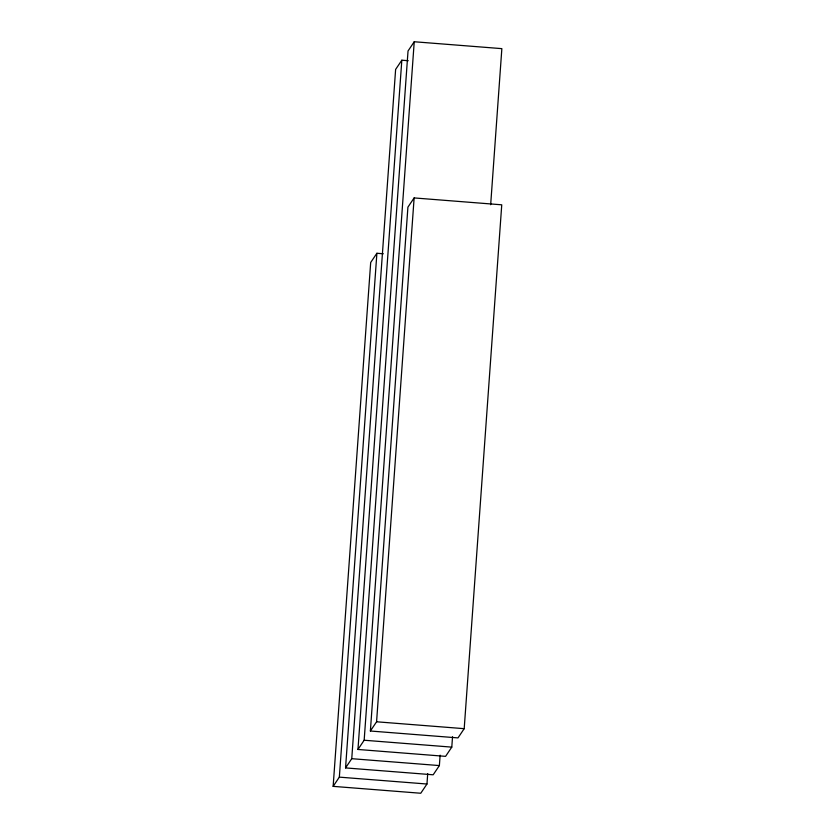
<?xml version="1.0" encoding="UTF-8"?>
<svg xmlns="http://www.w3.org/2000/svg" width="835" height="835" viewBox="0 0 835 835"><rect width="100%" height="100%" fill="white"/><g stroke="black" fill="none" stroke-linecap="round" stroke-linejoin="round"><path stroke-width="1.25" d="M427.718 773.628L426.967 784.023L420.767 793.25L333.144 786.361L370.688 262.493L376.898 253.266L383.338 253.777M333.144 786.361L339.344 777.134L376.898 253.266M440.128 755.174L439.377 765.58L433.177 774.797L345.554 767.908L395.623 69.42L401.823 60.203L408.263 60.704M345.554 767.908L351.754 758.681L401.823 60.203M452.539 736.721L451.787 747.127L445.587 756.353L357.964 749.465L408.033 50.977L414.233 41.75L501.856 48.639L490.667 204.721M357.964 749.465L364.164 740.238L414.233 41.75M370.375 731.011L407.918 207.143L414.129 197.926L501.752 204.815L464.197 728.673L457.998 737.9L370.375 731.011L376.575 721.784L414.129 197.926M376.575 721.784L464.197 728.673M364.164 740.238L451.787 747.127M351.754 758.681L439.377 765.58M339.344 777.134L426.967 784.023"/></g></svg>
